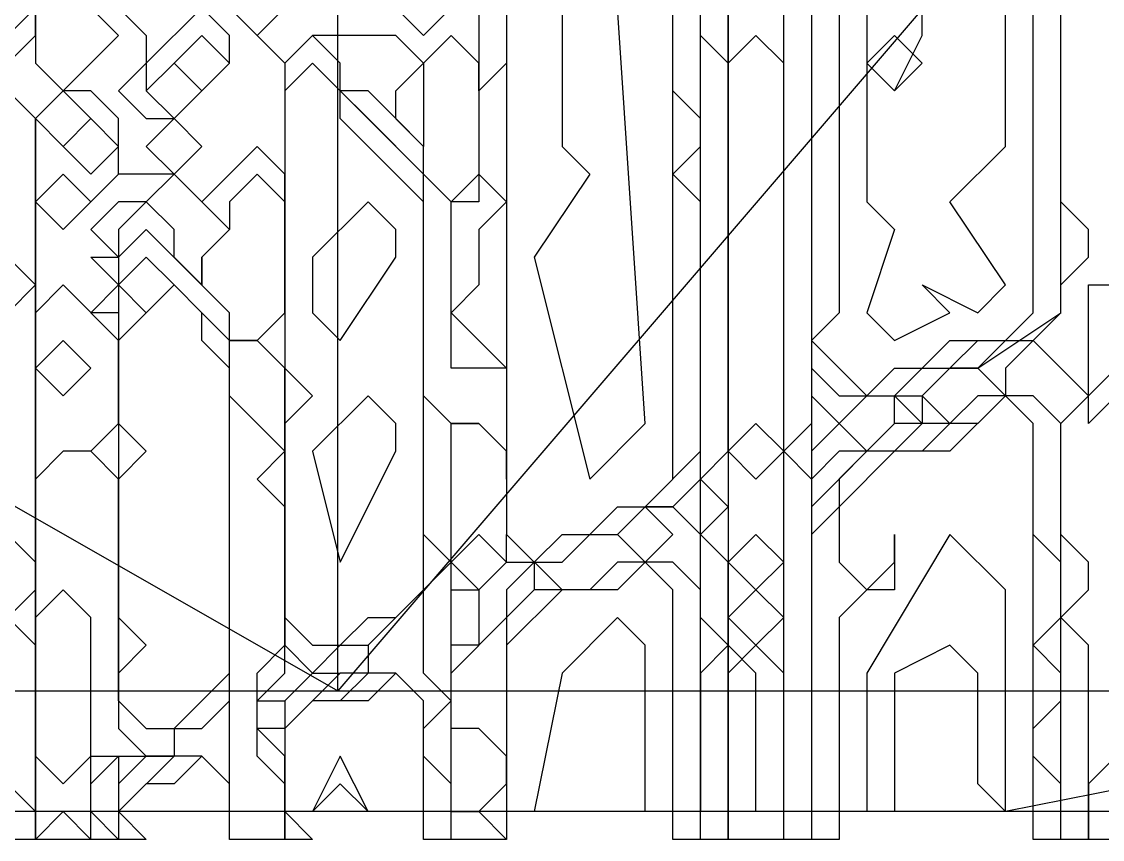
# Model space of a CAD drawing. Extents: x 46 to 224, y 52 to 151.
# Drawn here: x 163.21 to 186.42, y 51.81 to 69.37 of the extents above; entities that cross this region are included whole.
import ezdxf

# ---------------------------------------------------------------- set-up
doc = ezdxf.new("R2010")
doc.units = 0
doc.layers.add('OUTLINE', color=1, linetype='CONTINUOUS')

msp = doc.modelspace()

# ---------------------------------------------------------------- linework, layer by layer
for p, q in [((185.5294, 65.504), (185.5294, 76.2183)), ((185.5294, 65.504), (185.5294, 76.2183)), ((163.5056, 75.623), (163.5056, 68.4802)), ((180.1722, 75.623), (180.1722, 60.7421)), ((180.1722, 75.623), (180.1722, 60.7421)), ((180.1722, 75.623), (180.1722, 51.8135)), ((180.1722, 75.0278), (180.1722, 61.3373)), ((180.1722, 75.0278), (180.1722, 61.3373)), ((180.1722, 75.0278), (180.1722, 61.3373)), ((180.1722, 75.0278), (180.1722, 61.3373)), ((180.7675, 75.0278), (180.7675, 63.123)), ((184.9341, 63.123), (184.9341, 75.0278)), ((184.9341, 63.123), (184.9341, 75.0278)), ((185.5294, 63.123), (185.5294, 75.0278)), ((185.5294, 63.123), (185.5294, 75.0278)), ((178.3865, 73.8373), (178.3865, 68.4802)), ((178.3865, 68.4802), (178.3865, 73.8373)), ((178.3865, 73.8373), (178.3865, 68.4802)), ((178.3865, 68.4802), (178.3865, 73.8373)), ((179.577, 51.8135), (179.577, 73.8373)), ((179.577, 51.8135), (179.577, 73.8373)), ((180.1722, 73.8373), (180.1722, 61.9326)), ((173.6246, 73.2421), (173.6246, 58.3611)), ((173.6246, 73.2421), (173.6246, 58.3611)), ((173.0294, 72.6468), (173.0294, 67.8849)), ((173.6246, 72.6468), (173.6246, 58.3611)), ((173.6246, 72.6468), (173.6246, 58.3611)), ((163.5056, 69.0754), (163.5056, 72.0516)), ((163.5056, 69.0754), (163.5056, 72.0516)), ((173.6246, 70.8611), (173.6246, 68.4802)), ((173.6246, 70.8611), (173.6246, 68.4802)), ((181.3627, 70.8611), (181.3627, 65.504)), ((181.3627, 70.8611), (181.3627, 65.504)), ((174.8151, 70.2659), (174.8151, 66.6945)), ((174.8151, 70.2659), (174.8151, 66.6945)), ((177.196, 67.8849), (177.196, 70.2659)), ((177.196, 59.5516), (177.196, 70.2659)), ((177.7913, 51.8135), (177.7913, 70.2659)), ((177.7913, 69.0754), (177.7913, 70.2659)), ((177.7913, 56.5754), (177.7913, 70.2659)), ((177.7913, 56.5754), (177.7913, 70.2659)), ((184.3389, 66.6945), (184.3389, 70.2659)), ((184.3389, 66.6945), (184.3389, 70.2659)), ((162.9103, 69.0754), (163.5056, 69.6707)), ((165.2913, 69.0754), (164.696, 69.6707)), ((165.2913, 69.6707), (165.8865, 69.0754)), ((167.077, 69.6707), (165.8865, 68.4802)), ((167.6722, 69.0754), (167.077, 69.6707)), ((167.6722, 69.0754), (167.077, 69.6707)), ((167.6722, 69.6707), (168.2675, 69.0754)), ((167.6722, 69.6707), (168.2675, 69.0754)), ((167.6722, 69.6707), (168.2675, 69.0754)), ((168.8627, 69.6707), (168.2675, 69.0754)), ((168.8627, 69.6707), (168.2675, 69.0754)), ((168.2675, 69.0754), (168.8627, 69.6707)), ((168.2675, 69.0754), (168.8627, 69.6707)), ((168.2675, 69.0754), (168.8627, 69.6707)), ((171.8389, 69.0754), (171.2437, 69.6707)), ((171.8389, 69.0754), (171.2437, 69.6707)), ((172.4341, 69.6707), (171.8389, 69.0754)), ((172.4341, 69.6707), (171.8389, 69.0754)), ((176.6008, 60.7421), (176.0056, 69.6707)), ((176.6008, 60.7421), (176.0056, 69.6707)), ((177.7913, 59.5516), (177.7913, 69.6707)), ((181.3627, 69.6707), (181.3627, 68.4802)), ((182.5532, 69.0754), (182.5532, 69.6707)), ((162.9103, 68.4802), (163.5056, 69.0754)), ((162.9103, 68.4802), (163.5056, 69.0754)), ((164.1008, 67.8849), (165.2913, 69.0754)), ((165.8865, 69.0754), (165.8865, 68.4802)), ((167.077, 69.0754), (166.4818, 68.4802)), ((167.077, 69.0754), (166.4818, 68.4802)), ((167.077, 69.0754), (166.4818, 68.4802)), ((167.6722, 68.4802), (167.077, 69.0754)), ((167.6722, 68.4802), (167.077, 69.0754)), ((167.6722, 68.4802), (167.077, 69.0754)), ((167.6722, 68.4802), (167.6722, 69.0754)), ((167.6722, 68.4802), (167.6722, 69.0754)), ((168.2675, 69.0754), (168.8627, 68.4802)), ((168.2675, 69.0754), (168.8627, 68.4802)), ((169.4579, 69.0754), (168.8627, 68.4802)), ((169.4579, 69.0754), (168.8627, 68.4802)), ((169.4579, 69.0754), (168.8627, 68.4802)), ((171.2437, 69.0754), (169.4579, 69.0754)), ((170.0532, 68.4802), (169.4579, 69.0754)), ((170.0532, 68.4802), (169.4579, 69.0754)), ((171.8389, 68.4802), (171.2437, 69.0754)), ((172.4341, 69.0754), (171.8389, 68.4802)), ((173.0294, 68.4802), (172.4341, 69.0754)), ((178.3865, 68.4802), (177.7913, 69.0754)), ((178.9818, 69.0754), (178.3865, 68.4802)), ((179.577, 68.4802), (178.9818, 69.0754)), ((181.9579, 69.0754), (181.3627, 68.4802)), ((181.9579, 67.8849), (182.5532, 69.0754)), ((182.5532, 68.4802), (181.9579, 69.0754)), ((163.5056, 68.4802), (164.1008, 67.8849)), ((165.8865, 68.4802), (165.2913, 67.8849)), ((165.8865, 68.4802), (165.8865, 67.8849)), ((166.4818, 68.4802), (165.8865, 67.8849)), ((166.4818, 68.4802), (167.077, 67.8849)), ((166.4818, 67.2897), (167.6722, 68.4802)), ((166.4818, 67.2897), (167.6722, 68.4802)), ((166.4818, 68.4802), (167.077, 67.8849)), ((167.077, 67.8849), (166.4818, 68.4802)), ((166.4818, 68.4802), (167.077, 67.8849)), ((167.077, 67.8849), (167.6722, 68.4802)), ((167.077, 67.8849), (167.6722, 68.4802)), ((167.077, 67.8849), (167.6722, 68.4802)), ((169.4579, 68.4802), (168.8627, 67.8849)), ((168.8627, 68.4802), (168.8627, 65.504)), ((168.8627, 68.4802), (168.8627, 65.504)), ((168.8627, 68.4802), (168.8627, 55.9802)), ((168.8627, 68.4802), (168.8627, 55.9802)), ((169.4579, 68.4802), (168.8627, 67.8849)), ((169.4579, 68.4802), (168.8627, 67.8849)), ((169.4579, 68.4802), (168.8627, 67.8849)), ((168.8627, 68.4802), (168.8627, 55.9802)), ((171.8389, 66.0992), (169.4579, 68.4802)), ((171.8389, 66.0992), (169.4579, 68.4802)), ((170.0532, 67.8849), (169.4579, 68.4802)), ((170.0532, 67.8849), (169.4579, 68.4802)), ((170.0532, 67.8849), (170.0532, 68.4802)), ((170.0532, 67.8849), (170.0532, 68.4802)), ((171.2437, 67.8849), (171.8389, 68.4802)), ((171.8389, 68.4802), (171.8389, 66.6945)), ((173.0294, 67.8849), (173.0294, 68.4802)), ((173.6246, 68.4802), (173.0294, 67.8849)), ((173.6246, 68.4802), (173.0294, 67.8849)), ((178.3865, 68.4802), (178.3865, 51.8135)), ((178.3865, 60.1468), (178.3865, 68.4802)), ((179.577, 51.8135), (179.577, 68.4802)), ((181.3627, 68.4802), (181.9579, 67.8849)), ((181.3627, 68.4802), (181.9579, 67.8849)), ((181.9579, 67.8849), (182.5532, 68.4802)), ((163.5056, 67.2897), (162.9103, 67.8849)), ((163.5056, 67.2897), (162.9103, 67.8849)), ((164.1008, 67.8849), (163.5056, 67.2897)), ((164.1008, 67.8849), (163.5056, 67.2897)), ((164.1008, 67.8849), (163.5056, 67.2897)), ((164.696, 67.8849), (164.1008, 67.8849)), ((164.696, 67.8849), (164.1008, 67.8849)), ((164.696, 67.2897), (164.1008, 67.8849)), ((165.2913, 67.2897), (164.696, 67.8849)), ((165.2913, 67.2897), (164.696, 67.8849)), ((165.2913, 67.8849), (165.8865, 67.2897)), ((165.8865, 67.8849), (166.4818, 67.2897)), ((165.8865, 67.8849), (166.4818, 67.2897)), ((166.4818, 67.2897), (167.077, 67.8849)), ((168.8627, 67.8849), (168.8627, 55.9802)), ((168.8627, 67.8849), (168.8627, 55.9802)), ((168.8627, 67.8849), (168.8627, 55.9802)), ((168.8627, 67.8849), (168.8627, 61.9326)), ((170.6484, 67.8849), (170.0532, 67.8849)), ((170.6484, 67.2897), (170.0532, 67.8849)), ((170.0532, 67.2897), (170.0532, 67.8849)), ((170.6484, 67.8849), (170.0532, 67.8849)), ((171.8389, 66.6945), (170.6484, 67.8849)), ((171.8389, 66.6945), (170.6484, 67.8849)), ((171.2437, 67.2897), (171.2437, 67.8849)), ((173.0294, 67.8849), (173.0294, 66.0992)), ((173.0294, 67.8849), (173.0294, 66.0992)), ((177.7913, 67.2897), (177.196, 67.8849)), ((163.5056, 67.2897), (163.5056, 51.8135)), ((163.5056, 51.8135), (163.5056, 67.2897)), ((163.5056, 67.2897), (163.5056, 51.8135)), ((163.5056, 51.8135), (163.5056, 67.2897)), ((163.5056, 67.2897), (164.1008, 66.6945)), ((164.1008, 66.6945), (164.696, 67.2897)), ((164.696, 67.2897), (164.1008, 66.6945)), ((165.2913, 66.6945), (164.696, 67.2897)), ((165.2913, 66.0992), (165.2913, 67.2897)), ((165.2913, 66.0992), (165.2913, 67.2897)), ((165.8865, 67.2897), (166.4818, 67.2897)), ((166.4818, 67.2897), (165.8865, 66.6945)), ((166.4818, 67.2897), (165.8865, 66.6945)), ((167.077, 66.6945), (166.4818, 67.2897)), ((167.077, 66.6945), (166.4818, 67.2897)), ((171.8389, 65.504), (170.0532, 67.2897)), ((171.8389, 66.0992), (170.6484, 67.2897)), ((171.8389, 66.6945), (171.2437, 67.2897)), ((177.7913, 66.6945), (177.7913, 67.2897)), ((164.1008, 66.6945), (164.696, 66.0992)), ((164.696, 66.0992), (165.2913, 66.6945)), ((165.8865, 66.6945), (166.4818, 66.0992)), ((165.8865, 66.6945), (166.4818, 66.0992)), ((166.4818, 66.0992), (167.077, 66.6945)), ((166.4818, 66.0992), (167.077, 66.6945)), ((168.2675, 66.6945), (167.077, 65.504)), ((168.2675, 66.6945), (167.077, 65.504)), ((168.8627, 66.0992), (168.2675, 66.6945)), ((168.8627, 66.0992), (168.2675, 66.6945)), ((171.8389, 66.0992), (171.8389, 66.6945)), ((171.8389, 66.0992), (171.8389, 66.6945)), ((174.8151, 66.6945), (175.4103, 66.0992)), ((174.8151, 66.6945), (175.4103, 66.0992)), ((177.196, 66.0992), (177.7913, 66.6945)), ((183.1484, 65.504), (184.3389, 66.6945)), ((183.1484, 65.504), (184.3389, 66.6945)), ((164.1008, 66.0992), (163.5056, 65.504)), ((164.696, 65.504), (164.1008, 66.0992)), ((165.2913, 66.0992), (164.696, 65.504)), ((164.696, 65.504), (165.2913, 66.0992)), ((165.2913, 66.0992), (164.696, 65.504)), ((164.696, 65.504), (165.2913, 66.0992)), ((166.4818, 66.0992), (165.2913, 66.0992)), ((166.4818, 66.0992), (165.2913, 66.0992)), ((166.4818, 66.0992), (165.8865, 65.504)), ((167.077, 65.504), (166.4818, 66.0992)), ((167.077, 65.504), (166.4818, 66.0992)), ((167.6722, 64.9088), (166.4818, 66.0992)), ((168.2675, 66.0992), (167.6722, 65.504)), ((168.8627, 65.504), (168.2675, 66.0992)), ((168.8627, 65.504), (168.8627, 66.0992)), ((168.8627, 65.504), (168.8627, 66.0992)), ((171.8389, 61.3373), (171.8389, 66.0992)), ((172.4341, 65.504), (171.8389, 66.0992)), ((171.8389, 58.3611), (171.8389, 66.0992)), ((171.8389, 57.1707), (171.8389, 66.0992)), ((172.4341, 65.504), (171.8389, 66.0992)), ((172.4341, 65.504), (173.0294, 66.0992)), ((173.0294, 66.0992), (173.0294, 65.504)), ((173.0294, 66.0992), (173.6246, 65.504)), ((173.0294, 66.0992), (173.6246, 65.504)), ((175.4103, 66.0992), (174.2198, 64.3135)), ((175.4103, 66.0992), (174.2198, 64.3135)), ((177.7913, 65.504), (177.196, 66.0992)), ((163.5056, 65.504), (164.1008, 64.9088)), ((164.1008, 64.9088), (164.696, 65.504)), ((165.2913, 65.504), (164.696, 64.9088)), ((165.8865, 65.504), (165.2913, 65.504)), ((165.8865, 65.504), (165.2913, 64.9088)), ((165.8865, 65.504), (165.2913, 64.9088)), ((166.4818, 64.9088), (165.8865, 65.504)), ((166.4818, 64.9088), (165.8865, 65.504)), ((167.6722, 65.504), (167.6722, 64.9088)), ((168.8627, 63.123), (168.8627, 65.504)), ((170.6484, 65.504), (169.4579, 64.3135)), ((170.6484, 65.504), (169.4579, 64.3135)), ((171.2437, 64.9088), (170.6484, 65.504)), ((171.2437, 64.9088), (170.6484, 65.504)), ((171.8389, 57.1707), (171.8389, 65.504)), ((173.0294, 65.504), (172.4341, 65.504)), ((172.4341, 61.9326), (172.4341, 65.504)), ((172.4341, 61.9326), (172.4341, 65.504)), ((173.6246, 65.504), (173.0294, 64.9088)), ((173.6246, 65.504), (173.0294, 64.9088)), ((177.7913, 60.1468), (177.7913, 65.504)), ((181.3627, 65.504), (181.9579, 64.9088)), ((181.3627, 65.504), (181.9579, 64.9088)), ((184.3389, 63.7183), (183.1484, 65.504)), ((184.3389, 63.7183), (183.1484, 65.504)), ((186.1246, 64.9088), (185.5294, 65.504)), ((186.1246, 64.9088), (185.5294, 65.504)), ((164.696, 64.9088), (165.2913, 64.3135)), ((165.8865, 64.9088), (165.2913, 64.3135)), ((165.2913, 64.9088), (165.2913, 54.7897)), ((165.8865, 64.9088), (165.2913, 64.3135)), ((165.2913, 64.9088), (165.2913, 54.7897)), ((167.6722, 63.123), (165.8865, 64.9088)), ((167.6722, 63.123), (165.8865, 64.9088)), ((166.4818, 64.3135), (166.4818, 64.9088)), ((166.4818, 64.3135), (166.4818, 64.9088)), ((167.6722, 64.9088), (167.077, 64.3135)), ((167.077, 64.3135), (167.6722, 64.9088)), ((171.2437, 64.3135), (171.2437, 64.9088)), ((171.2437, 64.3135), (171.2437, 64.9088)), ((173.0294, 64.9088), (173.0294, 63.7183)), ((173.0294, 64.9088), (173.0294, 63.7183)), ((181.9579, 64.9088), (181.3627, 63.123)), ((181.9579, 64.9088), (181.3627, 63.123)), ((186.1246, 64.3135), (186.1246, 64.9088)), ((186.1246, 64.3135), (186.1246, 64.9088)), ((163.5056, 63.7183), (162.9103, 64.3135)), ((164.696, 64.3135), (165.2913, 64.3135)), ((165.2913, 63.7183), (164.696, 64.3135)), ((165.2913, 64.3135), (165.2913, 54.1945)), ((165.2913, 64.3135), (165.2913, 63.123)), ((165.2913, 64.3135), (165.2913, 58.3611)), ((165.2913, 64.3135), (165.2913, 54.7897)), ((165.8865, 64.3135), (165.2913, 63.7183)), ((165.8865, 64.3135), (165.2913, 63.7183)), ((166.4818, 63.7183), (165.8865, 64.3135)), ((166.4818, 63.7183), (165.8865, 64.3135)), ((167.6722, 63.123), (166.4818, 64.3135)), ((167.6722, 63.123), (166.4818, 64.3135)), ((167.077, 64.3135), (167.077, 63.7183)), ((167.077, 63.7183), (167.077, 64.3135)), ((169.4579, 64.3135), (169.4579, 63.123)), ((169.4579, 64.3135), (169.4579, 63.123)), ((170.0532, 62.5278), (171.2437, 64.3135)), ((170.0532, 62.5278), (171.2437, 64.3135)), ((174.2198, 64.3135), (175.4103, 59.5516)), ((174.2198, 64.3135), (175.4103, 59.5516)), ((185.5294, 63.7183), (186.1246, 64.3135)), ((185.5294, 63.7183), (186.1246, 64.3135)), ((162.9103, 63.123), (163.5056, 63.7183)), ((164.1008, 63.7183), (163.5056, 63.123)), ((165.2913, 62.5278), (164.1008, 63.7183)), ((164.696, 63.123), (165.2913, 63.7183)), ((165.2913, 63.7183), (165.2913, 54.7897)), ((165.2913, 63.7183), (165.8865, 63.123)), ((166.4818, 63.7183), (165.2913, 62.5278)), ((165.8865, 63.123), (166.4818, 63.7183)), ((167.077, 63.123), (166.4818, 63.7183)), ((167.077, 63.123), (166.4818, 63.7183)), ((173.0294, 63.7183), (172.4341, 63.123)), ((173.0294, 63.7183), (172.4341, 63.123)), ((183.1484, 63.123), (182.5532, 63.7183)), ((182.5532, 63.7183), (183.7437, 63.123)), ((183.1484, 63.123), (182.5532, 63.7183)), ((182.5532, 63.7183), (183.7437, 63.123)), ((183.7437, 63.123), (184.3389, 63.7183)), ((183.7437, 63.123), (184.3389, 63.7183)), ((185.5294, 63.123), (185.5294, 63.7183)), ((185.5294, 63.123), (185.5294, 63.7183)), ((186.1246, 61.3373), (186.1246, 63.7183)), ((186.1246, 63.7183), (187.3151, 63.7183)), ((186.1246, 60.7421), (186.1246, 63.7183)), ((186.1246, 63.7183), (186.7198, 63.7183)), ((163.5056, 63.123), (163.5056, 51.8135)), ((165.2913, 63.123), (164.696, 63.123)), ((167.6722, 62.5278), (167.077, 63.123)), ((167.077, 62.5278), (167.077, 63.123)), ((167.6722, 51.8135), (167.6722, 63.123)), ((167.6722, 61.3373), (167.6722, 63.123)), ((167.6722, 51.8135), (167.6722, 63.123)), ((167.6722, 61.3373), (167.6722, 63.123)), ((168.2675, 62.5278), (168.8627, 63.123)), ((169.4579, 63.123), (170.0532, 62.5278)), ((169.4579, 63.123), (170.0532, 62.5278)), ((172.4341, 63.123), (173.6246, 61.9326)), ((172.4341, 63.123), (173.6246, 61.9326)), ((180.7675, 63.123), (180.1722, 62.5278)), ((181.3627, 63.123), (181.9579, 62.5278)), ((181.3627, 63.123), (181.9579, 62.5278)), ((181.9579, 62.5278), (183.1484, 63.123)), ((181.9579, 62.5278), (183.1484, 63.123)), ((183.7437, 61.9326), (185.5294, 63.123)), ((184.3389, 62.5278), (184.9341, 63.123)), ((184.3389, 62.5278), (184.9341, 63.123)), ((184.9341, 62.5278), (185.5294, 63.123)), ((184.9341, 62.5278), (185.5294, 63.123)), ((184.9341, 62.5278), (185.5294, 63.123)), ((164.1008, 62.5278), (163.5056, 61.9326)), ((164.1008, 62.5278), (163.5056, 61.9326)), ((164.696, 61.9326), (164.1008, 62.5278)), ((164.696, 61.9326), (164.1008, 62.5278)), ((165.2913, 60.7421), (165.2913, 62.5278)), ((165.2913, 62.5278), (165.2913, 60.7421)), ((167.6722, 61.9326), (167.077, 62.5278)), ((168.2675, 62.5278), (167.6722, 62.5278)), ((167.6722, 62.5278), (168.2675, 62.5278)), ((167.6722, 54.7897), (167.6722, 62.5278)), ((168.8627, 61.9326), (168.2675, 62.5278)), ((180.1722, 62.5278), (181.3627, 61.3373)), ((182.5532, 61.9326), (183.1484, 62.5278)), ((183.1484, 61.9326), (183.7437, 62.5278)), ((183.1484, 61.9326), (183.7437, 62.5278)), ((183.1484, 62.5278), (184.3389, 62.5278)), ((184.3389, 62.5278), (183.7437, 61.9326)), ((183.7437, 61.9326), (184.3389, 62.5278)), ((183.7437, 61.9326), (184.3389, 62.5278)), ((183.7437, 62.5278), (184.9341, 62.5278)), ((183.7437, 62.5278), (184.3389, 62.5278)), ((183.7437, 61.9326), (184.3389, 62.5278)), ((184.9341, 62.5278), (184.3389, 61.9326)), ((184.3389, 62.5278), (184.9341, 62.5278)), ((184.9341, 62.5278), (184.3389, 61.9326)), ((184.3389, 62.5278), (184.9341, 62.5278)), ((186.1246, 61.3373), (184.9341, 62.5278)), ((186.1246, 61.3373), (184.9341, 62.5278)), ((163.5056, 61.9326), (164.1008, 61.3373)), ((163.5056, 61.9326), (164.1008, 61.3373)), ((164.1008, 61.3373), (164.696, 61.9326)), ((164.1008, 61.3373), (164.696, 61.9326)), ((167.6722, 55.3849), (167.6722, 61.9326)), ((168.8627, 55.3849), (168.8627, 61.9326)), ((168.8627, 61.9326), (169.4579, 61.3373)), ((173.6246, 61.9326), (172.4341, 61.9326)), ((173.6246, 61.9326), (172.4341, 61.9326)), ((180.1722, 61.9326), (180.7675, 61.3373)), ((181.3627, 61.3373), (181.9579, 61.9326)), ((181.9579, 61.3373), (182.5532, 61.9326)), ((181.9579, 61.3373), (182.5532, 61.9326)), ((181.9579, 61.3373), (182.5532, 61.9326)), ((181.9579, 61.9326), (182.5532, 61.9326)), ((182.5532, 61.9326), (183.7437, 61.9326)), ((183.1484, 61.9326), (182.5532, 61.3373)), ((182.5532, 61.3373), (183.1484, 61.9326)), ((182.5532, 61.9326), (183.1484, 61.9326)), ((182.5532, 61.9326), (183.1484, 61.9326)), ((183.1484, 61.9326), (182.5532, 61.3373)), ((182.5532, 61.3373), (183.1484, 61.9326)), ((183.7437, 61.9326), (183.1484, 61.9326)), ((183.1484, 61.9326), (183.7437, 61.9326)), ((183.7437, 61.9326), (183.1484, 61.9326)), ((183.1484, 61.9326), (183.7437, 61.9326)), ((183.7437, 61.9326), (184.3389, 61.3373)), ((184.3389, 61.3373), (183.7437, 61.9326)), ((184.3389, 61.3373), (183.7437, 61.9326)), ((184.3389, 61.3373), (183.7437, 61.9326)), ((184.3389, 61.9326), (184.3389, 61.3373)), ((184.3389, 61.9326), (184.3389, 61.3373)), ((186.7198, 61.9326), (186.1246, 61.3373)), ((168.8627, 60.1468), (167.6722, 61.3373)), ((168.8627, 60.1468), (167.6722, 61.3373)), ((169.4579, 61.3373), (168.8627, 60.7421)), ((170.6484, 61.3373), (169.4579, 60.1468)), ((170.6484, 61.3373), (169.4579, 60.1468)), ((171.2437, 60.7421), (170.6484, 61.3373)), ((171.2437, 60.7421), (170.6484, 61.3373)), ((172.4341, 60.7421), (171.8389, 61.3373)), ((180.1722, 61.3373), (180.7675, 60.7421)), ((180.1722, 61.3373), (181.3627, 60.1468)), ((180.1722, 61.3373), (180.7675, 60.7421)), ((180.1722, 61.3373), (181.3627, 60.1468)), ((180.7675, 60.7421), (181.3627, 61.3373)), ((180.7675, 60.7421), (181.3627, 61.3373)), ((180.7675, 61.3373), (181.9579, 61.3373)), ((181.3627, 61.3373), (181.9579, 61.3373)), ((181.3627, 61.3373), (181.9579, 61.3373)), ((181.9579, 61.3373), (182.5532, 61.3373)), ((182.5532, 60.7421), (181.9579, 61.3373)), ((181.9579, 60.7421), (181.9579, 61.3373)), ((181.9579, 61.3373), (182.5532, 61.3373)), ((181.9579, 60.7421), (181.9579, 61.3373)), ((181.9579, 61.3373), (182.5532, 61.3373)), ((182.5532, 61.3373), (182.5532, 60.7421)), ((182.5532, 61.3373), (183.1484, 60.7421)), ((182.5532, 61.3373), (183.1484, 60.7421)), ((183.7437, 61.3373), (183.1484, 60.7421)), ((183.7437, 61.3373), (183.1484, 60.7421)), ((184.3389, 61.3373), (183.1484, 60.1468)), ((184.9341, 61.3373), (183.7437, 61.3373)), ((184.9341, 61.3373), (183.7437, 61.3373)), ((184.3389, 61.3373), (183.7437, 60.7421)), ((184.9341, 60.7421), (184.3389, 61.3373)), ((184.9341, 60.7421), (184.3389, 61.3373)), ((185.5294, 60.7421), (184.9341, 61.3373)), ((185.5294, 60.7421), (184.9341, 61.3373)), ((185.5294, 60.7421), (186.1246, 61.3373)), ((185.5294, 60.7421), (186.1246, 61.3373)), ((186.7198, 61.3373), (186.1246, 60.7421)), ((164.696, 60.1468), (165.2913, 60.7421)), ((165.2913, 60.7421), (165.8865, 60.1468)), ((168.8627, 60.7421), (168.8627, 56.5754)), ((171.2437, 60.1468), (171.2437, 60.7421)), ((171.2437, 60.1468), (171.2437, 60.7421)), ((172.4341, 51.8135), (172.4341, 60.7421)), ((172.4341, 60.7421), (173.0294, 60.7421)), ((173.0294, 60.7421), (172.4341, 60.7421)), ((172.4341, 60.7421), (173.0294, 60.7421)), ((173.0294, 60.7421), (172.4341, 60.7421)), ((173.0294, 60.7421), (173.6246, 60.1468)), ((173.6246, 60.1468), (173.0294, 60.7421)), ((173.0294, 60.7421), (173.6246, 60.1468)), ((173.6246, 60.1468), (173.0294, 60.7421)), ((175.4103, 59.5516), (176.6008, 60.7421)), ((175.4103, 59.5516), (176.6008, 60.7421)), ((178.9818, 60.7421), (178.3865, 60.1468)), ((178.9818, 60.7421), (178.3865, 60.1468)), ((179.577, 60.1468), (178.9818, 60.7421)), ((179.577, 60.1468), (178.9818, 60.7421)), ((180.1722, 60.7421), (179.577, 60.1468)), ((180.1722, 60.7421), (179.577, 60.1468)), ((180.7675, 60.7421), (180.1722, 60.1468)), ((180.7675, 60.7421), (180.1722, 60.1468)), ((181.3627, 60.1468), (180.7675, 60.7421)), ((181.3627, 60.1468), (180.7675, 60.7421)), ((181.9579, 60.7421), (181.3627, 60.1468)), ((181.3627, 60.1468), (181.9579, 60.7421)), ((181.9579, 60.7421), (181.3627, 60.1468)), ((181.3627, 60.1468), (181.9579, 60.7421)), ((182.5532, 60.7421), (181.9579, 60.1468)), ((183.1484, 60.7421), (181.9579, 60.7421)), ((182.5532, 60.7421), (181.9579, 60.1468)), ((183.1484, 60.7421), (181.9579, 60.7421)), ((183.1484, 60.7421), (182.5532, 60.7421)), ((183.1484, 60.7421), (182.5532, 60.7421)), ((183.1484, 60.7421), (182.5532, 60.1468)), ((183.7437, 60.7421), (183.1484, 60.7421)), ((184.9341, 58.3611), (184.9341, 60.7421)), ((184.9341, 51.8135), (184.9341, 60.7421)), ((185.5294, 51.8135), (185.5294, 60.7421)), ((185.5294, 58.3611), (185.5294, 60.7421)), ((185.5294, 51.8135), (185.5294, 60.7421)), ((185.5294, 58.3611), (185.5294, 60.7421)), ((164.1008, 60.1468), (163.5056, 59.5516)), ((164.1008, 60.1468), (163.5056, 59.5516)), ((164.696, 60.1468), (164.1008, 60.1468)), ((164.696, 60.1468), (164.1008, 60.1468)), ((165.2913, 59.5516), (164.696, 60.1468)), ((165.2913, 59.5516), (164.696, 60.1468)), ((165.2913, 59.5516), (164.696, 60.1468)), ((165.8865, 60.1468), (165.2913, 59.5516)), ((168.2675, 59.5516), (168.8627, 60.1468)), ((168.2675, 59.5516), (168.8627, 60.1468)), ((169.4579, 60.1468), (170.0532, 57.7659)), ((169.4579, 60.1468), (170.0532, 57.7659)), ((170.0532, 57.7659), (171.2437, 60.1468)), ((170.0532, 57.7659), (171.2437, 60.1468)), ((173.6246, 60.1468), (173.6246, 59.5516)), ((173.6246, 59.5516), (173.6246, 60.1468)), ((173.6246, 60.1468), (173.6246, 59.5516)), ((173.6246, 59.5516), (173.6246, 60.1468)), ((176.6008, 58.9564), (177.7913, 60.1468)), ((177.7913, 59.5516), (178.3865, 60.1468)), ((178.3865, 60.1468), (178.9818, 59.5516)), ((178.3865, 60.1468), (178.9818, 59.5516)), ((178.9818, 59.5516), (179.577, 60.1468)), ((178.9818, 59.5516), (179.577, 60.1468)), ((179.577, 60.1468), (180.1722, 59.5516)), ((179.577, 60.1468), (180.1722, 59.5516)), ((180.7675, 60.1468), (180.1722, 59.5516)), ((180.1722, 60.1468), (180.1722, 51.8135)), ((181.3627, 60.1468), (180.1722, 58.9564)), ((180.1722, 60.1468), (180.1722, 51.8135)), ((181.9579, 60.1468), (180.7675, 60.1468)), ((181.3627, 60.1468), (180.7675, 59.5516)), ((181.9579, 60.1468), (180.7675, 58.9564)), ((181.9579, 60.1468), (181.3627, 60.1468)), ((182.5532, 60.1468), (181.3627, 60.1468)), ((183.1484, 60.1468), (181.9579, 60.1468)), ((163.5056, 59.5516), (163.5056, 51.8135)), ((163.5056, 59.5516), (163.5056, 51.8135)), ((165.2913, 58.3611), (165.2913, 59.5516)), ((165.2913, 54.7897), (165.2913, 59.5516)), ((165.2913, 59.5516), (165.2913, 56.5754)), ((165.2913, 54.7897), (165.2913, 59.5516)), ((168.8627, 58.9564), (168.2675, 59.5516)), ((168.8627, 58.9564), (168.2675, 59.5516)), ((176.6008, 58.9564), (177.196, 59.5516)), ((177.196, 58.9564), (177.7913, 59.5516)), ((178.3865, 58.9564), (177.7913, 59.5516)), ((180.1722, 59.5516), (180.1722, 51.8135)), ((180.1722, 59.5516), (180.1722, 51.8135)), ((180.1722, 59.5516), (180.1722, 51.8135)), ((180.7675, 59.5516), (180.7675, 58.9564)), ((168.8627, 55.9802), (168.8627, 58.9564)), ((168.8627, 55.9802), (168.8627, 58.9564)), ((175.4103, 58.3611), (176.0056, 58.9564)), ((175.4103, 58.3611), (176.0056, 58.9564)), ((176.6008, 58.9564), (176.0056, 58.3611)), ((176.0056, 58.3611), (176.6008, 58.9564)), ((176.0056, 58.9564), (176.6008, 58.9564)), ((176.6008, 58.9564), (176.0056, 58.3611)), ((176.0056, 58.9564), (176.6008, 58.9564)), ((177.196, 58.9564), (176.6008, 58.9564)), ((176.6008, 58.9564), (177.196, 58.9564)), ((177.196, 58.3611), (176.6008, 58.9564)), ((177.7913, 58.3611), (177.196, 58.9564)), ((177.7913, 58.3611), (178.3865, 58.9564)), ((180.1722, 58.9564), (180.1722, 51.8135)), ((180.7675, 58.9564), (180.1722, 58.3611)), ((180.7675, 58.9564), (180.7675, 57.7659)), ((163.5056, 57.7659), (162.9103, 58.3611)), ((172.4341, 57.7659), (171.8389, 58.3611)), ((173.0294, 58.3611), (172.4341, 57.7659)), ((173.6246, 57.7659), (173.0294, 58.3611)), ((173.6246, 58.3611), (174.8151, 57.1707)), ((173.6246, 58.3611), (174.2198, 57.7659)), ((173.6246, 57.7659), (173.6246, 58.3611)), ((173.6246, 58.3611), (174.2198, 57.7659)), ((173.6246, 58.3611), (174.2198, 57.7659)), ((173.6246, 58.3611), (174.2198, 57.7659)), ((173.6246, 58.3611), (174.2198, 57.7659)), ((173.6246, 57.7659), (173.6246, 58.3611)), ((174.2198, 57.7659), (174.8151, 58.3611)), ((174.2198, 57.7659), (174.8151, 58.3611)), ((174.8151, 57.7659), (175.4103, 58.3611)), ((174.8151, 58.3611), (175.4103, 58.3611)), ((174.8151, 58.3611), (175.4103, 58.3611)), ((175.4103, 58.3611), (176.0056, 58.3611)), ((176.0056, 58.3611), (176.6008, 57.7659)), ((176.0056, 58.3611), (176.6008, 57.7659)), ((176.6008, 57.7659), (177.196, 58.3611)), ((178.3865, 57.7659), (177.7913, 58.3611)), ((177.7913, 51.8135), (177.7913, 58.3611)), ((178.9818, 58.3611), (178.3865, 57.7659)), ((178.9818, 58.3611), (178.3865, 57.7659)), ((179.577, 57.7659), (178.9818, 58.3611)), ((179.577, 57.7659), (178.9818, 58.3611)), ((180.1722, 58.3611), (180.1722, 51.8135)), ((183.1484, 58.3611), (181.3627, 55.3849)), ((183.1484, 58.3611), (181.3627, 55.3849)), ((181.9579, 57.7659), (181.9579, 58.3611)), ((181.9579, 58.3611), (181.9579, 57.1707)), ((184.3389, 57.1707), (183.1484, 58.3611)), ((184.3389, 57.1707), (183.1484, 58.3611)), ((185.5294, 57.7659), (184.9341, 58.3611)), ((186.1246, 57.7659), (185.5294, 58.3611)), ((186.1246, 57.7659), (185.5294, 58.3611)), ((163.5056, 57.1707), (163.5056, 57.7659)), ((171.8389, 57.1707), (172.4341, 57.7659)), ((172.4341, 57.7659), (173.0294, 57.1707)), ((173.0294, 57.1707), (173.6246, 57.7659)), ((173.0294, 57.1707), (173.6246, 57.7659)), ((173.0294, 57.1707), (173.6246, 57.7659)), ((173.0294, 57.1707), (173.6246, 57.7659)), ((173.6246, 57.7659), (174.2198, 57.7659)), ((174.2198, 57.7659), (173.6246, 57.1707)), ((174.2198, 57.7659), (174.2198, 57.1707)), ((174.2198, 57.7659), (174.8151, 57.7659)), ((174.2198, 57.7659), (174.2198, 57.1707)), ((176.0056, 57.7659), (175.4103, 57.1707)), ((176.0056, 57.7659), (175.4103, 57.1707)), ((176.6008, 57.7659), (176.0056, 57.7659)), ((177.196, 57.7659), (176.0056, 57.7659)), ((176.6008, 57.7659), (176.0056, 57.1707)), ((177.196, 57.1707), (176.6008, 57.7659)), ((177.7913, 57.1707), (177.196, 57.7659)), ((178.3865, 51.8135), (178.3865, 57.7659)), ((178.3865, 57.7659), (178.9818, 57.1707)), ((178.3865, 57.7659), (178.9818, 57.1707)), ((178.9818, 57.1707), (179.577, 57.7659)), ((178.9818, 57.1707), (179.577, 57.7659)), ((180.7675, 57.7659), (181.3627, 57.1707)), ((181.3627, 57.1707), (181.9579, 57.7659)), ((185.5294, 56.5754), (185.5294, 57.7659)), ((186.1246, 57.1707), (186.1246, 57.7659)), ((186.1246, 57.1707), (186.1246, 57.7659)), ((162.9103, 56.5754), (163.5056, 57.1707)), ((164.1008, 57.1707), (163.5056, 56.5754)), ((164.696, 56.5754), (164.1008, 57.1707)), ((170.6484, 55.9802), (171.8389, 57.1707)), ((171.2437, 56.5754), (171.8389, 57.1707)), ((171.8389, 55.3849), (171.8389, 57.1707)), ((172.4341, 57.1707), (173.0294, 57.1707)), ((172.4341, 56.5754), (172.4341, 57.1707)), ((172.4341, 55.3849), (172.4341, 57.1707)), ((172.4341, 57.1707), (173.0294, 57.1707)), ((172.4341, 54.1945), (172.4341, 57.1707)), ((172.4341, 57.1707), (173.0294, 57.1707)), ((172.4341, 54.1945), (172.4341, 57.1707)), ((172.4341, 57.1707), (173.0294, 57.1707)), ((173.0294, 57.1707), (173.0294, 55.9802)), ((174.2198, 57.1707), (173.6246, 56.5754)), ((173.6246, 57.1707), (173.6246, 56.5754)), ((174.2198, 57.1707), (173.6246, 56.5754)), ((174.2198, 57.1707), (173.6246, 56.5754)), ((174.8151, 57.1707), (173.6246, 55.9802)), ((174.8151, 57.1707), (173.6246, 55.9802)), ((174.2198, 57.1707), (173.6246, 56.5754)), ((174.8151, 57.1707), (174.2198, 57.1707)), ((175.4103, 57.1707), (174.2198, 57.1707)), ((175.4103, 57.1707), (174.8151, 57.1707)), ((176.0056, 57.1707), (174.8151, 57.1707)), ((177.196, 51.8135), (177.196, 57.1707)), ((177.7913, 51.8135), (177.7913, 57.1707)), ((178.9818, 57.1707), (178.3865, 56.5754)), ((178.9818, 57.1707), (178.3865, 56.5754)), ((179.577, 56.5754), (178.9818, 57.1707)), ((179.577, 56.5754), (178.9818, 57.1707)), ((181.3627, 57.1707), (180.7675, 56.5754)), ((181.9579, 57.1707), (181.3627, 57.1707)), ((184.3389, 52.4088), (184.3389, 57.1707)), ((184.3389, 52.4088), (184.3389, 57.1707)), ((185.5294, 56.5754), (186.1246, 57.1707)), ((185.5294, 56.5754), (186.1246, 57.1707)), ((163.5056, 55.9802), (162.9103, 56.5754)), ((163.5056, 56.5754), (163.5056, 53.5992)), ((164.696, 55.9802), (164.696, 56.5754)), ((165.2913, 56.5754), (165.8865, 55.9802)), ((168.8627, 56.5754), (169.4579, 55.9802)), ((170.0532, 55.9802), (170.6484, 56.5754)), ((170.6484, 56.5754), (171.2437, 56.5754)), ((172.4341, 55.9802), (172.4341, 56.5754)), ((173.6246, 56.5754), (172.4341, 55.3849)), ((173.6246, 56.5754), (173.6246, 51.8135)), ((173.6246, 56.5754), (173.6246, 51.8135)), ((173.6246, 56.5754), (173.6246, 51.8135)), ((173.6246, 56.5754), (173.6246, 51.8135)), ((176.0056, 56.5754), (174.8151, 55.3849)), ((176.0056, 56.5754), (174.8151, 55.3849)), ((176.6008, 55.9802), (176.0056, 56.5754)), ((176.6008, 55.9802), (176.0056, 56.5754)), ((178.3865, 55.9802), (177.7913, 56.5754)), ((178.3865, 55.9802), (177.7913, 56.5754)), ((178.3865, 56.5754), (178.9818, 55.9802)), ((178.3865, 56.5754), (178.9818, 55.9802)), ((178.9818, 55.9802), (179.577, 56.5754)), ((178.9818, 55.9802), (179.577, 56.5754)), ((180.7675, 56.5754), (180.7675, 51.8135)), ((184.9341, 55.9802), (185.5294, 56.5754)), ((186.1246, 55.9802), (185.5294, 56.5754)), ((186.1246, 55.9802), (185.5294, 56.5754)), ((163.5056, 51.8135), (163.5056, 55.9802)), ((164.696, 53.5992), (164.696, 55.9802)), ((165.8865, 55.9802), (165.2913, 55.3849)), ((168.2675, 55.3849), (168.8627, 55.9802)), ((168.2675, 55.3849), (168.8627, 55.9802)), ((168.8627, 55.9802), (169.4579, 55.3849)), ((168.8627, 55.9802), (169.4579, 55.3849)), ((168.8627, 55.9802), (169.4579, 55.3849)), ((168.8627, 55.9802), (169.4579, 55.3849)), ((168.8627, 55.9802), (169.4579, 55.3849)), ((168.8627, 55.9802), (169.4579, 55.3849)), ((169.4579, 55.3849), (170.0532, 55.9802)), ((169.4579, 55.3849), (170.0532, 55.9802)), ((169.4579, 55.9802), (170.0532, 55.9802)), ((170.0532, 55.9802), (170.6484, 55.9802)), ((170.0532, 55.9802), (170.6484, 55.9802)), ((170.6484, 55.9802), (170.6484, 55.3849)), ((173.0294, 55.9802), (172.4341, 55.9802)), ((173.6246, 55.9802), (173.6246, 51.8135)), ((173.6246, 55.9802), (173.6246, 51.8135)), ((176.6008, 52.4088), (176.6008, 55.9802)), ((176.6008, 52.4088), (176.6008, 55.9802)), ((178.3865, 55.9802), (177.7913, 55.3849)), ((178.3865, 55.9802), (177.7913, 55.3849)), ((178.9818, 55.3849), (178.3865, 55.9802)), ((178.9818, 55.3849), (178.3865, 55.9802)), ((178.9818, 55.9802), (178.3865, 55.3849)), ((178.3865, 51.8135), (178.3865, 55.9802)), ((178.9818, 55.9802), (178.3865, 55.3849)), ((178.3865, 51.8135), (178.3865, 55.9802)), ((179.577, 55.3849), (178.9818, 55.9802)), ((179.577, 55.3849), (178.9818, 55.9802)), ((183.1484, 55.9802), (181.9579, 55.3849)), ((183.7437, 55.3849), (183.1484, 55.9802)), ((185.5294, 55.3849), (184.9341, 55.9802)), ((186.1246, 51.8135), (186.1246, 55.9802)), ((186.1246, 51.8135), (186.1246, 55.9802)), ((165.2913, 55.3849), (165.2913, 54.7897)), ((166.4818, 54.1945), (167.6722, 55.3849)), ((168.2675, 54.7897), (168.8627, 55.3849)), ((168.2675, 53.5992), (168.2675, 55.3849)), ((168.2675, 53.5992), (168.2675, 55.3849)), ((170.0532, 55.3849), (168.8627, 54.1945)), ((169.4579, 55.3849), (168.8627, 54.7897)), ((168.8627, 54.7897), (169.4579, 55.3849)), ((169.4579, 55.3849), (168.8627, 54.7897)), ((169.4579, 55.3849), (168.8627, 54.7897)), ((170.0532, 55.3849), (168.8627, 54.1945)), ((169.4579, 55.3849), (168.8627, 54.7897)), ((169.4579, 55.3849), (170.0532, 55.3849)), ((170.6484, 55.3849), (170.0532, 55.3849)), ((170.6484, 55.3849), (170.0532, 54.7897)), ((171.2437, 55.3849), (170.6484, 55.3849)), ((171.2437, 55.3849), (170.6484, 54.7897)), ((171.8389, 54.7897), (171.2437, 55.3849)), ((171.8389, 54.7897), (171.2437, 55.3849)), ((172.4341, 54.7897), (171.8389, 55.3849)), ((174.8151, 55.3849), (174.2198, 52.4088)), ((174.8151, 55.3849), (174.2198, 52.4088)), ((177.7913, 55.3849), (177.7913, 52.4088)), ((177.7913, 55.3849), (177.7913, 52.4088)), ((178.3865, 55.3849), (178.3865, 51.8135)), ((178.3865, 55.3849), (178.3865, 51.8135)), ((178.9818, 52.4088), (178.9818, 55.3849)), ((178.9818, 52.4088), (178.9818, 55.3849)), ((179.577, 51.8135), (179.577, 55.3849)), ((179.577, 51.8135), (179.577, 55.3849)), ((181.3627, 55.3849), (181.3627, 52.4088)), ((181.3627, 55.3849), (181.3627, 52.4088)), ((181.9579, 55.3849), (181.9579, 52.4088)), ((183.7437, 53.004), (183.7437, 55.3849)), ((185.5294, 54.7897), (185.5294, 55.3849)), ((165.2913, 54.7897), (165.8865, 54.1945)), ((165.2913, 54.7897), (165.8865, 54.1945)), ((165.2913, 54.7897), (165.8865, 54.1945)), ((167.077, 54.1945), (167.6722, 54.7897)), ((168.2675, 54.1945), (168.2675, 54.7897)), ((168.2675, 54.7897), (168.8627, 54.7897)), ((168.2675, 54.1945), (168.2675, 54.7897)), ((168.8627, 54.7897), (168.8627, 54.1945)), ((168.8627, 54.7897), (168.8627, 51.8135)), ((168.8627, 54.7897), (168.8627, 51.8135)), ((169.4579, 54.7897), (168.8627, 54.1945)), ((169.4579, 54.7897), (168.8627, 54.1945)), ((168.8627, 54.7897), (168.8627, 51.8135)), ((170.0532, 54.7897), (169.4579, 54.7897)), ((170.6484, 54.7897), (169.4579, 54.7897)), ((171.8389, 54.1945), (172.4341, 54.7897)), ((171.8389, 51.8135), (171.8389, 54.7897)), ((171.8389, 51.8135), (171.8389, 54.7897)), ((184.9341, 54.1945), (185.5294, 54.7897)), ((165.2913, 54.1945), (165.8865, 53.5992)), ((165.8865, 54.1945), (166.4818, 54.1945)), ((165.8865, 54.1945), (167.077, 54.1945)), ((165.8865, 54.1945), (166.4818, 54.1945)), ((166.4818, 54.1945), (166.4818, 53.5992)), ((168.8627, 54.1945), (168.2675, 54.1945)), ((168.8627, 53.5992), (168.2675, 54.1945)), ((168.8627, 54.1945), (168.8627, 51.8135)), ((168.8627, 54.1945), (168.8627, 51.8135)), ((168.8627, 54.1945), (168.8627, 51.8135)), ((168.8627, 54.1945), (168.8627, 52.4088)), ((171.8389, 53.5992), (171.8389, 54.1945)), ((173.0294, 54.1945), (172.4341, 54.1945)), ((173.0294, 54.1945), (172.4341, 54.1945)), ((173.6246, 53.5992), (173.0294, 54.1945)), ((173.6246, 53.5992), (173.0294, 54.1945)), ((184.9341, 53.5992), (184.9341, 54.1945)), ((163.5056, 53.5992), (164.1008, 53.004)), ((164.1008, 53.004), (164.696, 53.5992)), ((164.696, 53.004), (165.2913, 53.5992)), ((164.696, 53.5992), (165.8865, 53.5992)), ((164.696, 53.004), (164.696, 53.5992)), ((164.696, 53.5992), (165.8865, 53.5992)), ((164.696, 53.004), (164.696, 53.5992)), ((164.696, 53.5992), (165.8865, 53.5992)), ((164.696, 53.004), (164.696, 53.5992)), ((165.8865, 53.5992), (165.2913, 53.004)), ((165.2913, 53.5992), (165.2913, 52.4088)), ((165.8865, 53.5992), (165.2913, 53.004)), ((165.8865, 53.5992), (165.2913, 53.004)), ((166.4818, 53.5992), (165.2913, 52.4088)), ((166.4818, 53.5992), (165.2913, 52.4088)), ((165.8865, 53.5992), (165.2913, 53.004)), ((165.8865, 53.5992), (166.4818, 53.5992)), ((166.4818, 53.5992), (165.8865, 53.5992)), ((167.077, 53.5992), (166.4818, 53.5992)), ((167.077, 53.5992), (166.4818, 53.004)), ((167.6722, 53.004), (167.077, 53.5992)), ((167.6722, 53.004), (167.077, 53.5992)), ((168.8627, 53.004), (168.2675, 53.5992)), ((168.8627, 53.004), (168.2675, 53.5992)), ((168.8627, 51.8135), (168.8627, 53.5992)), ((170.0532, 53.5992), (169.4579, 52.4088)), ((170.0532, 53.5992), (169.4579, 52.4088)), ((170.6484, 52.4088), (170.0532, 53.5992)), ((170.6484, 52.4088), (170.0532, 53.5992)), ((172.4341, 53.004), (171.8389, 53.5992)), ((173.6246, 53.004), (173.6246, 53.5992)), ((173.6246, 53.004), (173.6246, 53.5992)), ((185.5294, 53.004), (184.9341, 53.5992)), ((186.7198, 53.5992), (186.1246, 53.004)), ((186.7198, 53.5992), (186.1246, 53.004)), ((163.5056, 52.4088), (162.9103, 53.004)), ((163.5056, 52.4088), (162.9103, 53.004)), ((164.696, 52.4088), (164.696, 53.004)), ((164.696, 52.4088), (164.696, 53.004)), ((164.696, 51.8135), (164.696, 53.004)), ((164.696, 51.8135), (164.696, 53.004)), ((165.2913, 53.004), (165.2913, 51.8135)), ((165.2913, 53.004), (165.2913, 51.8135)), ((165.2913, 53.004), (165.2913, 51.8135)), ((165.8865, 53.004), (165.2913, 52.4088)), ((165.2913, 53.004), (165.2913, 51.8135)), ((166.4818, 53.004), (165.8865, 53.004)), ((167.6722, 51.8135), (167.6722, 53.004)), ((167.6722, 51.8135), (167.6722, 53.004)), ((168.8627, 51.8135), (168.8627, 53.004)), ((168.8627, 51.8135), (168.8627, 53.004)), ((170.0532, 53.004), (169.4579, 52.4088)), ((170.6484, 52.4088), (170.0532, 53.004)), ((172.4341, 51.8135), (172.4341, 53.004)), ((173.0294, 52.4088), (173.6246, 53.004)), ((173.0294, 52.4088), (173.6246, 53.004)), ((184.3389, 52.4088), (183.7437, 53.004)), ((187.3151, 53.004), (184.3389, 52.4088)), ((187.3151, 53.004), (184.3389, 52.4088)), ((185.5294, 51.8135), (185.5294, 53.004)), ((186.1246, 53.004), (186.1246, 51.8135)), ((186.1246, 53.004), (186.1246, 51.8135)), ((169.4579, 52.4088), (151.0056, 52.4088)), ((189.1008, 52.4088), (151.0056, 52.4088)), ((169.4579, 52.4088), (152.196, 52.4088)), ((169.4579, 52.4088), (152.196, 52.4088)), ((164.1008, 52.4088), (163.5056, 51.8135)), ((163.5056, 51.8135), (163.5056, 52.4088)), ((163.5056, 51.8135), (163.5056, 52.4088)), ((164.696, 51.8135), (164.1008, 52.4088)), ((165.2913, 52.4088), (164.696, 52.4088)), ((165.2913, 51.8135), (164.696, 52.4088)), ((165.2913, 52.4088), (165.2913, 51.8135)), ((165.2913, 52.4088), (165.2913, 51.8135)), ((165.2913, 52.4088), (165.8865, 51.8135)), ((168.8627, 52.4088), (169.4579, 51.8135)), ((174.2198, 52.4088), (170.6484, 52.4088)), ((174.2198, 52.4088), (170.6484, 52.4088)), ((181.9579, 52.4088), (170.6484, 52.4088)), ((173.0294, 52.4088), (172.4341, 52.4088)), ((172.4341, 52.4088), (173.0294, 52.4088)), ((173.0294, 52.4088), (172.4341, 52.4088)), ((172.4341, 52.4088), (173.0294, 52.4088)), ((173.6246, 51.8135), (173.0294, 52.4088)), ((173.6246, 51.8135), (173.0294, 52.4088)), ((177.7913, 52.4088), (176.6008, 52.4088)), ((177.7913, 52.4088), (176.6008, 52.4088)), ((181.3627, 52.4088), (178.9818, 52.4088)), ((181.3627, 52.4088), (178.9818, 52.4088)), ((189.1008, 52.4088), (184.3389, 52.4088)), ((165.2913, 51.8135), (159.3389, 51.8135)), ((165.8865, 51.8135), (159.3389, 51.8135)), ((163.5056, 51.8135), (161.7198, 51.8135)), ((165.2913, 51.8135), (161.7198, 51.8135)), ((165.2913, 51.8135), (164.696, 51.8135)), ((165.2913, 51.8135), (164.696, 51.8135)), ((165.2913, 51.8135), (164.696, 51.8135)), ((168.8627, 51.8135), (167.6722, 51.8135)), ((168.8627, 51.8135), (167.6722, 51.8135)), ((168.8627, 51.8135), (167.6722, 51.8135)), ((169.4579, 51.8135), (167.6722, 51.8135)), ((173.6246, 51.8135), (171.8389, 51.8135)), ((173.6246, 51.8135), (171.8389, 51.8135)), ((173.6246, 51.8135), (172.4341, 51.8135)), ((173.6246, 51.8135), (172.4341, 51.8135)), ((180.7675, 51.8135), (177.196, 51.8135)), ((180.1722, 51.8135), (177.7913, 51.8135)), ((180.1722, 51.8135), (177.7913, 51.8135)), ((180.1722, 51.8135), (177.7913, 51.8135)), ((180.1722, 51.8135), (179.577, 51.8135)), ((180.1722, 51.8135), (179.577, 51.8135)), ((180.1722, 51.8135), (179.577, 51.8135)), ((180.1722, 51.8135), (179.577, 51.8135)), ((180.1722, 51.8135), (179.577, 51.8135)), ((187.9103, 51.8135), (184.9341, 51.8135)), ((187.9103, 51.8135), (185.5294, 51.8135)), ((187.9103, 51.8135), (185.5294, 51.8135)), ((187.9103, 51.8135), (185.5294, 51.8135))]:
    msp.add_line(p, q)
at = {"layer": 'OUTLINE', "color": 1}
for p, q in [((170, 55), (170, 120)), ((200, 90), (170, 55)), ((135, 75), (170, 55)), ((50, 55), (220, 55))]:
    msp.add_line(p, q, dxfattribs=at)

doc.saveas('drawing.dxf')
